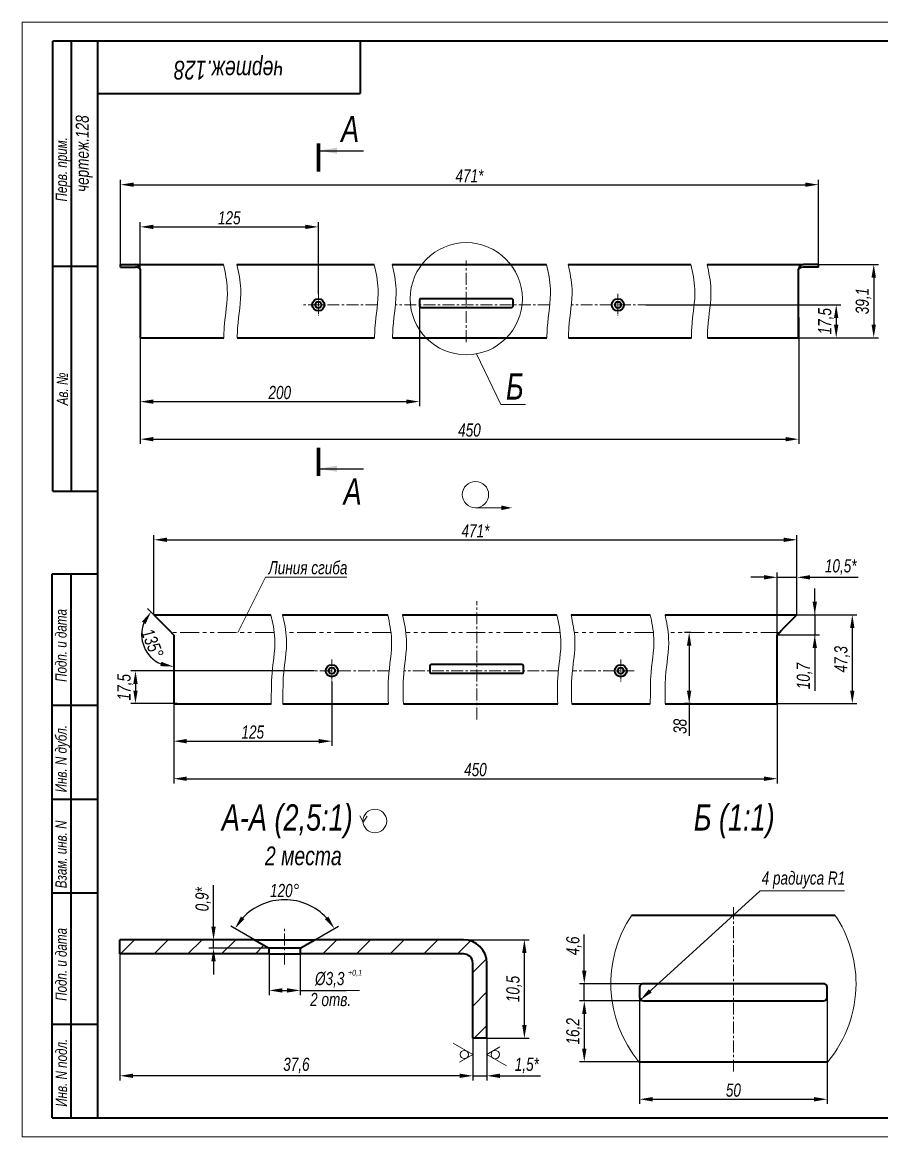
# Model space of a CAD drawing. Header units: millimetres. Extents: x 8428 to 17165, y -24193 to -22478.
# Drawn here: x 8427.6 to 8656.5, y -22774.9 to -22477.9 of the extents above; entities that cross this region are included whole.
import ezdxf

# ---------------------------------------------------------------- set-up
doc = ezdxf.new("R2010")
doc.units = ezdxf.units.MM
doc.linetypes.add('LT_04', pattern=[20, 10, -2, 2, -2, 2, -2])
doc.linetypes.add('LT_08', pattern=[10.16, 6.35, -1.27, 1.27, -1.27])
for name, color, linetype, lineweight in [('Layer_01', 3, 'Continuous', 13), ('Layer_02', 5, 'LT_04', 13), ('Layer_05', 7, 'Continuous', 40), ('Layer_08', 1, 'Continuous', 15), ('Layer_09', 6, 'Continuous', 15), ('Layer_13', 1, 'Continuous', 13), ('Layer_15', 7, 'Continuous', 40), ('Layer_18', 7, 'Continuous', 18), ('Layer_20', 8, 'Continuous', 20)]:
    doc.layers.add(name, color=color, linetype=linetype, lineweight=lineweight)
doc.styles.add('Style_01', font='ARIALNI.TTF', dxfattribs={"width": 0.9, "height": 3.5})
doc.dimstyles.new('DimStyle_05', dxfattribs={"dimtxt": 3.5, "dimasz": 3.5, "dimexe": 1.25, "dimexo": 0, "dimtad": 1, "dimlfac": 2, "dimtxsty": 'Style_01', "dimcen": 0, "dimazin": 3, "dimtfac": 1, "dimtmove": 0, "dimatfit": 3})

# ---------------------------------------------------------------- blocks, each defined once
blk = doc.blocks.new('Block_146')
at = {"layer": 'Layer_05', "linetype": 'Continuous', "lineweight": 15}
for p, q in [((0, 297.18), (0, 0.18)), ((420, 297.18), (0, 297.18)), ((0, 0.18), (420, 0.18))]:
    blk.add_line(p, q, dxfattribs=at)
at = {"layer": 'Layer_05', "linetype": 'Continuous'}
for p, q in [((415, 292.18), (8.12, 292.18)), ((8.12, 172.18), (8.12, 292.18)), ((13.12, 172.18), (13.12, 292.18)), ((20, 292.18), (20, 5.18)), ((90, 292.18), (90, 278.18)), ((20, 278.18), (90, 278.18)), ((8.12, 232.18), (20, 232.18)), ((8.12, 172.18), (20, 172.18)), ((8, 5.18), (8, 150.18)), ((8, 150.18), (20, 150.18)), ((13, 5.18), (13, 150.18)), ((8, 115.18), (20, 115.18)), ((8, 90.18), (20, 90.18)), ((8, 65.18), (20, 65.18)), ((8, 30.18), (20, 30.18)), ((8, 5.18), (20, 5.18)), ((20, 5.18), (415, 5.18))]:
    blk.add_line(p, q, dxfattribs=at)
at = {"layer": 'Layer_05', "linetype": 'Continuous', "style": 'Style_01', "width": 0.9}
for s, p in [('Перв. прим.', (11.89, 249.43)), ('Ав. №', (12.16, 195.1)), ('Подп. и дата', (11.81, 121.4)), ('Инв. N дубл.', (11.82, 91.97)), ('Взам. инв. N', (11.83, 66.4)), ('Подп. и дата', (11.85, 36.4)), ('Инв. N подл.', (11.9, 8.18))]:
    blk.add_text(s, height=3, rotation=90, dxfattribs=at).set_placement(p)
blk = doc.blocks.new('*D896')
at = {"layer": 'Defpoints', "color": 0, "ltscale": 0.5, "transparency": 16777216}
for p in [(8540.4, -22722.41), (8561.34, -22722.41), (8551.34, -22748.66)]:
    blk.add_point(p, dxfattribs=at)
at = {"layer": 'Layer_08', "color": 0, "lineweight": -2, "ltscale": 0.5, "transparency": 16777216}
for p, q in [((8540.4, -22722.41), (8562.59, -22722.41)), ((8561.34, -22745.16), (8561.34, -22725.91)), ((8551.34, -22748.66), (8562.59, -22748.66))]:
    blk.add_line(p, q, dxfattribs=at)
at = {"layer": 'Layer_08', "color": 0, "ltscale": 0.5, "transparency": 16777216}
for points in [[(8560.75, -22725.91), (8561.92, -22725.91), (8561.34, -22722.41)], [(8560.75, -22745.16), (8561.92, -22745.16), (8561.34, -22748.66)]]:
    blk.add_solid(points, dxfattribs=at)
at = {"layer": 'Layer_08', "color": 0, "ltscale": 0.5, "transparency": 16777216, "insert": (8558.6, -22735.53), "char_height": 3.5, "attachment_point": 5, "rotation": 90, "style": 'Style_01'}
blk.add_mtext('10,5', dxfattribs=at)
blk = doc.blocks.new('*D909')
at = {"layer": 'Defpoints', "color": 0, "ltscale": 0.5, "transparency": 16777216}
for p in [(8639.67, -22521.17), (8453.74, -22542.79), (8639.67, -22542.79)]:
    blk.add_point(p, dxfattribs=at)
at = {"layer": 'Layer_08', "color": 0, "lineweight": -2, "ltscale": 0.5, "transparency": 16777216}
for p, q in [((8453.74, -22542.79), (8453.74, -22519.92)), ((8457.24, -22521.17), (8636.17, -22521.17)), ((8639.67, -22542.79), (8639.67, -22519.92))]:
    blk.add_line(p, q, dxfattribs=at)
at = {"layer": 'Layer_08', "color": 0, "ltscale": 0.5, "transparency": 16777216}
for points in [[(8457.24, -22520.59), (8457.24, -22521.75), (8453.74, -22521.17)], [(8636.17, -22520.59), (8636.17, -22521.75), (8639.67, -22521.17)]]:
    blk.add_solid(points, dxfattribs=at)
at = {"layer": 'Layer_08', "color": 0, "ltscale": 0.5, "transparency": 16777216, "insert": (8546.7, -22518.79), "char_height": 3.5, "attachment_point": 5, "style": 'Style_01'}
blk.add_mtext('471*', dxfattribs=at)
blk = doc.blocks.new('*D910')
at = {"layer": 'Defpoints', "color": 0, "ltscale": 0.5, "transparency": 16777216}
for p in [(8506.45, -22532.42), (8458.99, -22550.08), (8506.45, -22550.23)]:
    blk.add_point(p, dxfattribs=at)
at = {"layer": 'Layer_08', "color": 0, "lineweight": -2, "ltscale": 0.5, "transparency": 16777216}
for p, q in [((8458.99, -22550.08), (8458.99, -22531.17)), ((8462.49, -22532.42), (8502.95, -22532.42)), ((8506.45, -22550.23), (8506.45, -22531.17))]:
    blk.add_line(p, q, dxfattribs=at)
at = {"layer": 'Layer_08', "color": 0, "ltscale": 0.5, "transparency": 16777216}
for points in [[(8462.49, -22531.84), (8462.49, -22533), (8458.99, -22532.42)], [(8502.95, -22531.84), (8502.95, -22533), (8506.45, -22532.42)]]:
    blk.add_solid(points, dxfattribs=at)
at = {"layer": 'Layer_08', "color": 0, "ltscale": 0.5, "transparency": 16777216, "insert": (8482.72, -22530.01), "char_height": 3.5, "attachment_point": 5, "style": 'Style_01'}
blk.add_mtext('125', dxfattribs=at)
blk = doc.blocks.new('*D911')
at = {"layer": 'Defpoints', "color": 0, "ltscale": 0.5, "transparency": 16777216}
for p in [(8533.36, -22552.71), (8458.99, -22556.57), (8533.36, -22578.99)]:
    blk.add_point(p, dxfattribs=at)
at = {"layer": 'Layer_08', "color": 0, "lineweight": -2, "ltscale": 0.5, "transparency": 16777216}
for p, q in [((8533.36, -22552.71), (8533.36, -22580.24)), ((8458.99, -22556.57), (8458.99, -22580.24)), ((8462.49, -22578.99), (8529.86, -22578.99))]:
    blk.add_line(p, q, dxfattribs=at)
at = {"layer": 'Layer_08', "color": 0, "ltscale": 0.5, "transparency": 16777216}
for points in [[(8462.49, -22578.41), (8462.49, -22579.57), (8458.99, -22578.99)], [(8529.86, -22578.41), (8529.86, -22579.57), (8533.36, -22578.99)]]:
    blk.add_solid(points, dxfattribs=at)
at = {"layer": 'Layer_08', "color": 0, "ltscale": 0.5, "transparency": 16777216, "insert": (8496.17, -22576.58), "char_height": 3.5, "attachment_point": 5, "style": 'Style_01'}
blk.add_mtext('200', dxfattribs=at)
blk = doc.blocks.new('*D912')
at = {"layer": 'Defpoints', "color": 0, "ltscale": 0.5, "transparency": 16777216}
for p in [(8596.32, -22738.71), (8577.3, -22754.91), (8595.36, -22754.91)]:
    blk.add_point(p, dxfattribs=at)
at = {"layer": 'Layer_08', "color": 0, "lineweight": -2, "ltscale": 0.5, "transparency": 16777216}
for p, q in [((8596.32, -22738.71), (8576.05, -22738.71)), ((8577.3, -22742.21), (8577.3, -22751.41)), ((8595.36, -22754.91), (8576.05, -22754.91))]:
    blk.add_line(p, q, dxfattribs=at)
at = {"layer": 'Layer_08', "color": 0, "ltscale": 0.5, "transparency": 16777216}
for points in [[(8576.72, -22742.21), (8577.89, -22742.21), (8577.3, -22738.71)], [(8576.72, -22751.41), (8577.89, -22751.41), (8577.3, -22754.91)]]:
    blk.add_solid(points, dxfattribs=at)
at = {"layer": 'Layer_08', "color": 0, "ltscale": 0.5, "transparency": 16777216, "insert": (8574.57, -22746.81), "char_height": 3.5, "attachment_point": 5, "rotation": 90, "style": 'Style_01'}
blk.add_mtext('16,2', dxfattribs=at)
blk = doc.blocks.new('*D913')
at = {"layer": 'Defpoints', "color": 0, "ltscale": 0.5, "transparency": 16777216}
for p in [(8634.42, -22556.57), (8458.99, -22561.96), (8634.42, -22588.99)]:
    blk.add_point(p, dxfattribs=at)
at = {"layer": 'Layer_08', "color": 0, "lineweight": -2, "ltscale": 0.5, "transparency": 16777216}
for p, q in [((8634.42, -22556.57), (8634.42, -22590.24)), ((8458.99, -22561.96), (8458.99, -22590.24)), ((8462.49, -22588.99), (8630.92, -22588.99))]:
    blk.add_line(p, q, dxfattribs=at)
at = {"layer": 'Layer_08', "color": 0, "ltscale": 0.5, "transparency": 16777216}
for points in [[(8462.49, -22588.41), (8462.49, -22589.57), (8458.99, -22588.99)], [(8630.92, -22588.41), (8630.92, -22589.57), (8634.42, -22588.99)]]:
    blk.add_solid(points, dxfattribs=at)
at = {"layer": 'Layer_08', "color": 0, "ltscale": 0.5, "transparency": 16777216, "insert": (8546.7, -22586.58), "char_height": 3.5, "attachment_point": 5, "style": 'Style_01'}
blk.add_mtext('450', dxfattribs=at)
blk = doc.blocks.new('*D914')
at = {"layer": 'Defpoints', "color": 0, "ltscale": 0.5, "transparency": 16777216}
for p in [(8632.6, -22542.41), (8629.17, -22561.96), (8654.42, -22561.96)]:
    blk.add_point(p, dxfattribs=at)
at = {"layer": 'Layer_08', "color": 0, "lineweight": -2, "ltscale": 0.5, "transparency": 16777216}
for p, q in [((8632.6, -22542.41), (8655.67, -22542.41)), ((8654.42, -22545.91), (8654.42, -22558.46)), ((8629.17, -22561.96), (8655.67, -22561.96))]:
    blk.add_line(p, q, dxfattribs=at)
at = {"layer": 'Layer_08', "color": 0, "ltscale": 0.5, "transparency": 16777216}
for points in [[(8653.83, -22545.91), (8655, -22545.91), (8654.42, -22542.41)], [(8653.83, -22558.46), (8655, -22558.46), (8654.42, -22561.96)]]:
    blk.add_solid(points, dxfattribs=at)
at = {"layer": 'Layer_08', "color": 0, "ltscale": 0.5, "transparency": 16777216, "insert": (8651.68, -22552.19), "char_height": 3.5, "attachment_point": 5, "rotation": 90, "style": 'Style_01'}
blk.add_mtext('39,1', dxfattribs=at)
blk = doc.blocks.new('*D915')
at = {"layer": 'Defpoints', "color": 0, "ltscale": 0.5, "transparency": 16777216}
for p in [(8593.66, -22553.19), (8627.49, -22561.96), (8644.42, -22561.96)]:
    blk.add_point(p, dxfattribs=at)
at = {"layer": 'Layer_08', "color": 0, "lineweight": -2, "ltscale": 0.5, "transparency": 16777216}
for p, q in [((8593.66, -22553.19), (8645.67, -22553.19)), ((8644.42, -22556.69), (8644.42, -22558.46)), ((8627.49, -22561.96), (8645.67, -22561.96))]:
    blk.add_line(p, q, dxfattribs=at)
at = {"layer": 'Layer_08', "color": 0, "ltscale": 0.5, "transparency": 16777216}
for points in [[(8643.83, -22556.69), (8645, -22556.69), (8644.42, -22553.19)], [(8643.83, -22558.46), (8645, -22558.46), (8644.42, -22561.96)]]:
    blk.add_solid(points, dxfattribs=at)
at = {"layer": 'Layer_08', "color": 0, "ltscale": 0.5, "transparency": 16777216, "insert": (8641.68, -22557.57), "char_height": 3.5, "attachment_point": 5, "rotation": 90, "style": 'Style_01'}
blk.add_mtext('17,5', dxfattribs=at)
blk = doc.blocks.new('*D916')
at = {"layer": 'Defpoints', "color": 0, "ltscale": 0.5, "transparency": 16777216}
for p in [(8633.96, -22615.81), (8462.65, -22635.81), (8633.96, -22635.81)]:
    blk.add_point(p, dxfattribs=at)
at = {"layer": 'Layer_08', "color": 0, "lineweight": -2, "ltscale": 0.5, "transparency": 16777216}
for p, q in [((8462.65, -22635.81), (8462.65, -22614.56)), ((8466.15, -22615.81), (8630.46, -22615.81)), ((8633.96, -22635.81), (8633.96, -22614.56))]:
    blk.add_line(p, q, dxfattribs=at)
at = {"layer": 'Layer_08', "color": 0, "ltscale": 0.5, "transparency": 16777216}
for points in [[(8466.15, -22615.23), (8466.15, -22616.39), (8462.65, -22615.81)], [(8630.46, -22615.23), (8630.46, -22616.39), (8633.96, -22615.81)]]:
    blk.add_solid(points, dxfattribs=at)
at = {"layer": 'Layer_08', "color": 0, "ltscale": 0.5, "transparency": 16777216, "insert": (8548.3, -22613.43), "char_height": 3.5, "attachment_point": 5, "style": 'Style_01'}
blk.add_mtext('471*', dxfattribs=at)
blk = doc.blocks.new('*D917')
at = {"layer": 'Defpoints', "color": 0, "ltscale": 0.5, "transparency": 16777216}
for p in [(8633.96, -22625.81), (8633.96, -22635.81), (8628.71, -22641.18)]:
    blk.add_point(p, dxfattribs=at)
at = {"layer": 'Layer_08', "color": 0, "lineweight": -2, "ltscale": 0.5, "transparency": 16777216}
for p, q in [((8628.71, -22641.18), (8628.71, -22624.56)), ((8633.96, -22635.81), (8633.96, -22624.56)), ((8625.21, -22625.81), (8621.71, -22625.81)), ((8628.71, -22625.81), (8633.96, -22625.81)), ((8637.46, -22625.81), (8650.28, -22625.81))]:
    blk.add_line(p, q, dxfattribs=at)
at = {"layer": 'Layer_08', "color": 0, "ltscale": 0.5, "transparency": 16777216}
for points in [[(8625.21, -22625.23), (8625.21, -22626.39), (8628.71, -22625.81)], [(8637.46, -22625.23), (8637.46, -22626.39), (8633.96, -22625.81)]]:
    blk.add_solid(points, dxfattribs=at)
at = {"layer": 'Layer_08', "color": 0, "ltscale": 0.5, "transparency": 16777216, "insert": (8645.62, -22623.07), "char_height": 3.5, "attachment_point": 5, "style": 'Style_01'}
blk.add_mtext('10,5*', dxfattribs=at)
blk = doc.blocks.new('*D918')
at = {"layer": 'Defpoints', "color": 0, "ltscale": 0.5, "transparency": 16777216}
for p in [(8620.74, -22635.81), (8628.71, -22641.18), (8638.71, -22641.18)]:
    blk.add_point(p, dxfattribs=at)
at = {"layer": 'Layer_08', "color": 0, "lineweight": -2, "ltscale": 0.5, "transparency": 16777216}
for p, q in [((8638.71, -22632.31), (8638.71, -22628.81)), ((8620.74, -22635.81), (8639.96, -22635.81)), ((8638.71, -22635.81), (8638.71, -22641.18)), ((8628.71, -22641.18), (8639.96, -22641.18)), ((8638.71, -22644.68), (8638.71, -22656.07))]:
    blk.add_line(p, q, dxfattribs=at)
at = {"layer": 'Layer_08', "color": 0, "ltscale": 0.5, "transparency": 16777216}
for points in [[(8638.13, -22632.31), (8639.29, -22632.31), (8638.71, -22635.81)], [(8638.13, -22644.68), (8639.29, -22644.68), (8638.71, -22641.18)]]:
    blk.add_solid(points, dxfattribs=at)
at = {"layer": 'Layer_08', "color": 0, "ltscale": 0.5, "transparency": 16777216, "insert": (8635.98, -22652.13), "char_height": 3.5, "attachment_point": 5, "rotation": 90, "style": 'Style_01'}
blk.add_mtext('10,7', dxfattribs=at)
blk = doc.blocks.new('*D919')
at = {"layer": 'Defpoints', "color": 0, "ltscale": 0.5, "transparency": 16777216}
for p in [(8633.96, -22635.81), (8618.27, -22659.48), (8648.71, -22659.48)]:
    blk.add_point(p, dxfattribs=at)
at = {"layer": 'Layer_08', "color": 0, "lineweight": -2, "ltscale": 0.5, "transparency": 16777216}
for p, q in [((8633.96, -22635.81), (8649.96, -22635.81)), ((8648.71, -22639.31), (8648.71, -22655.98)), ((8618.27, -22659.48), (8649.96, -22659.48))]:
    blk.add_line(p, q, dxfattribs=at)
at = {"layer": 'Layer_08', "color": 0, "ltscale": 0.5, "transparency": 16777216}
for points in [[(8648.13, -22639.31), (8649.29, -22639.31), (8648.71, -22635.81)], [(8648.13, -22655.98), (8649.29, -22655.98), (8648.71, -22659.48)]]:
    blk.add_solid(points, dxfattribs=at)
at = {"layer": 'Layer_08', "color": 0, "ltscale": 0.5, "transparency": 16777216, "insert": (8645.98, -22647.65), "char_height": 3.5, "attachment_point": 5, "rotation": 90, "style": 'Style_01'}
blk.add_mtext('47,3', dxfattribs=at)
blk = doc.blocks.new('*D920')
at = {"layer": 'Defpoints', "color": 0, "ltscale": 0.5, "transparency": 16777216}
for p in [(8505.43, -22650.71), (8457.72, -22659.48), (8468.84, -22659.48)]:
    blk.add_point(p, dxfattribs=at)
at = {"layer": 'Layer_08', "color": 0, "lineweight": -2, "ltscale": 0.5, "transparency": 16777216}
for p, q in [((8505.43, -22650.71), (8456.47, -22650.71)), ((8457.72, -22654.21), (8457.72, -22655.98)), ((8468.84, -22659.48), (8456.47, -22659.48))]:
    blk.add_line(p, q, dxfattribs=at)
at = {"layer": 'Layer_08', "color": 0, "ltscale": 0.5, "transparency": 16777216}
for points in [[(8457.14, -22654.21), (8458.3, -22654.21), (8457.72, -22650.71)], [(8457.14, -22655.98), (8458.3, -22655.98), (8457.72, -22659.48)]]:
    blk.add_solid(points, dxfattribs=at)
at = {"layer": 'Layer_08', "color": 0, "ltscale": 0.5, "transparency": 16777216, "insert": (8454.98, -22655.1), "char_height": 3.5, "attachment_point": 5, "rotation": 90, "style": 'Style_01'}
blk.add_mtext('17,5', dxfattribs=at)
blk = doc.blocks.new('*D921')
at = {"layer": 'Defpoints', "color": 0, "ltscale": 0.5, "transparency": 16777216}
for p in [(8462.65, -22635.81), (8466.65, -22639.81), (8459.34, -22641.06), (8467.9, -22641.18), (8467.9, -22659.48)]:
    blk.add_point(p, dxfattribs=at)
at = {"layer": 'Layer_08', "color": 0, "lineweight": -2, "ltscale": 0.5, "transparency": 16777216}
blk.add_line((8462.65, -22635.81), (8460.96, -22634.13), dxfattribs=at)
blk.add_arc((8467.9, -22641.06), 8.55, 158.6145, 246.3855, dxfattribs=at)
at = {"layer": 'Layer_08', "color": 0, "ltscale": 0.5, "transparency": 16777216}
for points in [[(8459.44, -22637.62), (8460.42, -22638.26), (8461.85, -22635.01)], [(8464.59, -22648.33), (8464.35, -22649.47), (8467.9, -22649.61)]]:
    blk.add_solid(points, dxfattribs=at)
at = {"layer": 'Layer_08', "color": 0, "ltscale": 0.5, "transparency": 16777216, "insert": (8462.22, -22643.41), "char_height": 3.5, "attachment_point": 5, "rotation": 292.5, "style": 'Style_01'}
blk.add_mtext('135°', dxfattribs=at)
blk = doc.blocks.new('*D922')
at = {"layer": 'Defpoints', "color": 0, "ltscale": 0.5, "transparency": 16777216}
for p in [(8605.72, -22640.5), (8605.24, -22659.48), (8605.72, -22659.48)]:
    blk.add_point(p, dxfattribs=at)
at = {"layer": 'Layer_08', "color": 0, "lineweight": -2, "ltscale": 0.5, "transparency": 16777216}
for p, q in [((8605.72, -22640.5), (8603.99, -22640.5)), ((8605.24, -22644), (8605.24, -22655.98)), ((8605.72, -22659.48), (8603.99, -22659.48)), ((8605.24, -22659.48), (8605.24, -22668.08))]:
    blk.add_line(p, q, dxfattribs=at)
at = {"layer": 'Layer_08', "color": 0, "ltscale": 0.5, "transparency": 16777216}
for points in [[(8604.65, -22644), (8605.82, -22644), (8605.24, -22640.5)], [(8604.65, -22655.98), (8605.82, -22655.98), (8605.24, -22659.48)]]:
    blk.add_solid(points, dxfattribs=at)
at = {"layer": 'Layer_08', "color": 0, "ltscale": 0.5, "transparency": 16777216, "insert": (8602.83, -22665.53), "char_height": 3.5, "attachment_point": 5, "rotation": 90, "style": 'Style_01'}
blk.add_mtext('38', dxfattribs=at)
blk = doc.blocks.new('*D923')
at = {"layer": 'Defpoints', "color": 0, "ltscale": 0.5, "transparency": 16777216}
for p in [(8510.04, -22653.67), (8467.9, -22659.48), (8510.04, -22669.48)]:
    blk.add_point(p, dxfattribs=at)
at = {"layer": 'Layer_08', "color": 0, "lineweight": -2, "ltscale": 0.5, "transparency": 16777216}
for p, q in [((8510.04, -22653.67), (8510.04, -22670.73)), ((8467.9, -22659.48), (8467.9, -22670.73)), ((8471.4, -22669.48), (8506.54, -22669.48))]:
    blk.add_line(p, q, dxfattribs=at)
at = {"layer": 'Layer_08', "color": 0, "ltscale": 0.5, "transparency": 16777216}
for points in [[(8471.4, -22668.9), (8471.4, -22670.07), (8467.9, -22669.48)], [(8506.54, -22668.9), (8506.54, -22670.07), (8510.04, -22669.48)]]:
    blk.add_solid(points, dxfattribs=at)
at = {"layer": 'Layer_08', "color": 0, "ltscale": 0.5, "transparency": 16777216, "insert": (8488.97, -22667.07), "char_height": 3.5, "attachment_point": 5, "style": 'Style_01'}
blk.add_mtext('125', dxfattribs=at)
blk = doc.blocks.new('*D924')
at = {"layer": 'Defpoints', "color": 0, "ltscale": 0.5, "transparency": 16777216}
for p in [(8467.9, -22659.48), (8628.71, -22659.48), (8628.71, -22679.48)]:
    blk.add_point(p, dxfattribs=at)
at = {"layer": 'Layer_08', "color": 0, "lineweight": -2, "ltscale": 0.5, "transparency": 16777216}
for p, q in [((8467.9, -22659.48), (8467.9, -22680.73)), ((8628.71, -22659.48), (8628.71, -22680.73)), ((8471.4, -22679.48), (8625.21, -22679.48))]:
    blk.add_line(p, q, dxfattribs=at)
at = {"layer": 'Layer_08', "color": 0, "ltscale": 0.5, "transparency": 16777216}
for points in [[(8471.4, -22678.9), (8471.4, -22680.07), (8467.9, -22679.48)], [(8625.21, -22678.9), (8625.21, -22680.07), (8628.71, -22679.48)]]:
    blk.add_solid(points, dxfattribs=at)
at = {"layer": 'Layer_08', "color": 0, "ltscale": 0.5, "transparency": 16777216, "insert": (8548.3, -22677.07), "char_height": 3.5, "attachment_point": 5, "style": 'Style_01'}
blk.add_mtext('450', dxfattribs=at)
blk = doc.blocks.new('*D925')
at = {"layer": 'Defpoints', "color": 0, "ltscale": 0.5, "transparency": 16777216}
for p in [(8547.59, -22748.66), (8551.34, -22748.66), (8551.34, -22758.66)]:
    blk.add_point(p, dxfattribs=at)
at = {"layer": 'Layer_08', "color": 0, "lineweight": -2, "ltscale": 0.5, "transparency": 16777216}
for p, q in [((8547.59, -22748.66), (8547.59, -22759.91)), ((8551.34, -22748.66), (8551.34, -22759.91)), ((8544.09, -22758.66), (8540.59, -22758.66)), ((8547.59, -22758.66), (8551.34, -22758.66)), ((8554.84, -22758.66), (8565.65, -22758.66))]:
    blk.add_line(p, q, dxfattribs=at)
at = {"layer": 'Layer_08', "color": 0, "ltscale": 0.5, "transparency": 16777216}
for points in [[(8544.09, -22758.07), (8544.09, -22759.24), (8547.59, -22758.66)], [(8554.84, -22758.07), (8554.84, -22759.24), (8551.34, -22758.66)]]:
    blk.add_solid(points, dxfattribs=at)
at = {"layer": 'Layer_08', "color": 0, "ltscale": 0.5, "transparency": 16777216, "insert": (8561.99, -22755.92), "char_height": 3.5, "attachment_point": 5, "style": 'Style_01'}
blk.add_mtext('1,5*', dxfattribs=at)
blk = doc.blocks.new('*D926')
at = {"layer": 'Defpoints', "color": 0, "ltscale": 0.5, "transparency": 16777216}
for p in [(8453.59, -22726.16), (8547.59, -22748.66), (8453.59, -22758.66)]:
    blk.add_point(p, dxfattribs=at)
at = {"layer": 'Layer_08', "color": 0, "lineweight": -2, "ltscale": 0.5, "transparency": 16777216}
for p, q in [((8453.59, -22726.16), (8453.59, -22759.91)), ((8547.59, -22748.66), (8547.59, -22759.91)), ((8544.09, -22758.66), (8457.09, -22758.66))]:
    blk.add_line(p, q, dxfattribs=at)
at = {"layer": 'Layer_08', "color": 0, "ltscale": 0.5, "transparency": 16777216}
for points in [[(8457.09, -22758.07), (8457.09, -22759.24), (8453.59, -22758.66)], [(8544.09, -22758.07), (8544.09, -22759.24), (8547.59, -22758.66)]]:
    blk.add_solid(points, dxfattribs=at)
at = {"layer": 'Layer_08', "color": 0, "ltscale": 0.5, "transparency": 16777216, "insert": (8500.59, -22755.92), "char_height": 3.5, "attachment_point": 5, "style": 'Style_01'}
blk.add_mtext('37,6', dxfattribs=at)
blk = doc.blocks.new('*D927')
at = {"layer": 'Defpoints', "color": 0, "ltscale": 0.5, "transparency": 16777216}
for p in [(8493.38, -22722.41), (8478.51, -22724.66), (8493.34, -22724.66)]:
    blk.add_point(p, dxfattribs=at)
at = {"layer": 'Layer_08', "color": 0, "lineweight": -2, "ltscale": 0.5, "transparency": 16777216}
for p, q in [((8478.51, -22718.91), (8478.51, -22707.82)), ((8493.38, -22722.41), (8477.26, -22722.41)), ((8478.51, -22724.66), (8478.51, -22722.41)), ((8493.34, -22724.66), (8477.26, -22724.66)), ((8478.51, -22728.16), (8478.51, -22731.66))]:
    blk.add_line(p, q, dxfattribs=at)
at = {"layer": 'Layer_08', "color": 0, "ltscale": 0.5, "transparency": 16777216}
for points in [[(8477.93, -22718.91), (8479.1, -22718.91), (8478.51, -22722.41)], [(8477.93, -22728.16), (8479.1, -22728.16), (8478.51, -22724.66)]]:
    blk.add_solid(points, dxfattribs=at)
at = {"layer": 'Layer_08', "color": 0, "ltscale": 0.5, "transparency": 16777216, "insert": (8475.78, -22711.61), "char_height": 3.5, "attachment_point": 5, "rotation": 90, "style": 'Style_01'}
blk.add_mtext('0,9*', dxfattribs=at)
blk = doc.blocks.new('*D928')
at = {"layer": 'Defpoints', "color": 0, "ltscale": 0.5, "transparency": 16777216}
for p in [(8493.34, -22726.16), (8501.59, -22726.16), (8501.59, -22735.91)]:
    blk.add_point(p, dxfattribs=at)
at = {"layer": 'Layer_08', "color": 0, "lineweight": -2, "ltscale": 0.5, "transparency": 16777216}
for p, q in [((8493.34, -22726.16), (8493.34, -22737.16)), ((8501.59, -22726.16), (8501.59, -22737.16)), ((8496.84, -22735.91), (8498.09, -22735.91)), ((8501.59, -22735.91), (8513.86, -22735.91))]:
    blk.add_line(p, q, dxfattribs=at)
at = {"layer": 'Layer_08', "color": 0, "ltscale": 0.5, "transparency": 16777216}
for points in [[(8496.84, -22735.32), (8496.84, -22736.49), (8493.34, -22735.91)], [(8498.09, -22735.32), (8498.09, -22736.49), (8501.59, -22735.91)]]:
    blk.add_solid(points, dxfattribs=at)
at = {"layer": 'Layer_08', "color": 0, "ltscale": 0.5, "transparency": 16777216, "insert": (8509.47, -22733.06), "char_height": 3.5, "attachment_point": 5, "style": 'Style_01'}
blk.add_mtext('%%C3,3', dxfattribs=at)
blk = doc.blocks.new('*D929')
at = {"layer": 'Defpoints', "color": 0, "ltscale": 0.5, "transparency": 16777216}
for p in [(8502.7, -22712.65), (8489.44, -22722.41), (8505.49, -22722.41), (8493.34, -22724.66), (8501.59, -22724.66)]:
    blk.add_point(p, dxfattribs=at)
at = {"layer": 'Layer_08', "color": 0, "lineweight": -2, "ltscale": 0.5, "transparency": 16777216}
for p, q in [((8489.44, -22722.41), (8483.12, -22718.76)), ((8505.49, -22722.41), (8511.81, -22718.76))]:
    blk.add_line(p, q, dxfattribs=at)
blk.add_arc((8497.46, -22727.04), 15.31, 43.1247, 136.8753, dxfattribs=at)
at = {"layer": 'Layer_08', "color": 0, "ltscale": 0.5, "transparency": 16777216}
for points in [[(8486.76, -22716.92), (8485.82, -22716.22), (8484.2, -22719.38)], [(8509.11, -22716.22), (8508.17, -22716.92), (8510.72, -22719.38)]]:
    blk.add_solid(points, dxfattribs=at)
at = {"layer": 'Layer_08', "color": 0, "ltscale": 0.5, "transparency": 16777216, "insert": (8497.46, -22709.31), "char_height": 3.5, "attachment_point": 5, "style": 'Style_01'}
blk.add_mtext('120°', dxfattribs=at)
blk = doc.blocks.new('*D930')
at = {"layer": 'Defpoints', "color": 0, "ltscale": 0.5, "transparency": 16777216}
for p in [(8577.3, -22734.11), (8598.3, -22734.11), (8598.3, -22738.71)]:
    blk.add_point(p, dxfattribs=at)
at = {"layer": 'Layer_08', "color": 0, "lineweight": -2, "ltscale": 0.5, "transparency": 16777216}
for p, q in [((8577.3, -22730.61), (8577.3, -22720.96)), ((8598.3, -22734.11), (8576.05, -22734.11)), ((8577.3, -22738.71), (8577.3, -22734.11)), ((8598.3, -22738.71), (8576.05, -22738.71)), ((8577.3, -22742.21), (8577.3, -22745.71))]:
    blk.add_line(p, q, dxfattribs=at)
at = {"layer": 'Layer_08', "color": 0, "ltscale": 0.5, "transparency": 16777216}
for points in [[(8576.72, -22730.61), (8577.89, -22730.61), (8577.3, -22734.11)], [(8576.72, -22742.21), (8577.89, -22742.21), (8577.3, -22738.71)]]:
    blk.add_solid(points, dxfattribs=at)
at = {"layer": 'Layer_08', "color": 0, "ltscale": 0.5, "transparency": 16777216, "insert": (8574.57, -22724.04), "char_height": 3.5, "attachment_point": 5, "rotation": 90, "style": 'Style_01'}
blk.add_mtext('4,6', dxfattribs=at)
blk = doc.blocks.new('*D931')
at = {"layer": 'Defpoints', "color": 0, "ltscale": 0.5, "transparency": 16777216}
for p in [(8592.03, -22736.41), (8642.03, -22736.41), (8642.03, -22764.91)]:
    blk.add_point(p, dxfattribs=at)
at = {"layer": 'Layer_08', "color": 0, "lineweight": -2, "ltscale": 0.5, "transparency": 16777216}
for p, q in [((8592.03, -22736.41), (8592.03, -22766.16)), ((8642.03, -22736.41), (8642.03, -22766.16)), ((8595.53, -22764.91), (8638.53, -22764.91))]:
    blk.add_line(p, q, dxfattribs=at)
at = {"layer": 'Layer_08', "color": 0, "ltscale": 0.5, "transparency": 16777216}
for points in [[(8595.53, -22764.33), (8595.53, -22765.49), (8592.03, -22764.91)], [(8638.53, -22764.33), (8638.53, -22765.49), (8642.03, -22764.91)]]:
    blk.add_solid(points, dxfattribs=at)
at = {"layer": 'Layer_08', "color": 0, "ltscale": 0.5, "transparency": 16777216, "insert": (8617.03, -22762.5), "char_height": 3.5, "attachment_point": 5, "style": 'Style_01'}
blk.add_mtext('50', dxfattribs=at)

msp = doc.modelspace()

# ---------------------------------------------------------------- hatches: boundary and pattern name
at = {"layer": 'Layer_18', "ltscale": 0.5}
h = msp.add_hatch(dxfattribs=at)
h.set_pattern_fill('ANSI31', color=256, scale=2)
h.set_pattern_definition([(45, (0, -18.402), (-4.490128, 4.490128), [])])
h.paths.add_polyline_path([(8493.3383, -22726.1554), (8493.3383, -22724.6554), (8489.4411, -22722.4054), (8453.5883, -22722.4054), (8453.5883, -22726.1554)])
h.paths.add_polyline_path([(8505.4854, -22722.4054), (8501.5883, -22724.6554), (8501.5883, -22726.1554), (8545.0883, -22726.1554, -0.41421356), (8547.5883, -22728.6554), (8547.5883, -22748.6554), (8551.3383, -22748.6554), (8551.3383, -22728.6554, 0.41421356), (8545.0883, -22722.4054)])

# ---------------------------------------------------------------- linework, layer by layer
at = {"layer": 'Layer_01'}
msp.add_line((8548.3034, -22607.2804), (8555.2071, -22607.2879), dxfattribs=at)
msp.add_circle((8548.3034, -22603.7753), 3.5051, dxfattribs=at)
msp.add_solid([(8555.2073, -22607.9033), (8558.0283, -22607.2918), (8555.2068, -22606.6725)], dxfattribs=at)
at = {"layer": 'Layer_02', "color": 4, "ltscale": 0.5}
for p, q in [((8494.6476, -22640.4971), (8467.2704, -22640.4971)), ((8525.7901, -22640.4971), (8497.7526, -22640.4971)), ((8570.8848, -22640.4971), (8529.764, -22640.4971)), ((8595.7068, -22640.4971), (8574.6313, -22640.4971)), ((8629.3364, -22640.4971), (8599.6449, -22640.4971))]:
    msp.add_line(p, q, dxfattribs=at)
at = {"layer": 'Layer_08', "ltscale": 0.5}
for p, q in [((8638.7114, -22644.5757), (8638.7114, -22629.6204)), ((8628.7114, -22644.5757), (8628.7114, -22644.5757)), ((8467.8954, -22655.187), (8467.8954, -22655.187)), ((8513.8609, -22735.9054), (8517.4071, -22735.9054))]:
    msp.add_line(p, q, dxfattribs=at)
at = {"layer": 'Layer_08', "linetype": 'Continuous', "lineweight": 13, "ltscale": 0.5}
for p, q in [((8624.1579, -22709.3993), (8592.2943, -22738.383)), ((8646.603, -22709.3993), (8624.1579, -22709.3993))]:
    msp.add_line(p, q, dxfattribs=at)
at = {"layer": 'Layer_08', "ltscale": 0.5}
msp.add_solid([(8594.4917, -22735.5956), (8595.2767, -22736.4587), (8592.2951, -22738.3823)], dxfattribs=at)
at = {"layer": 'Layer_09', "linetype": 'LT_08', "ltscale": 0.5}
for p, q in [((8545.8599, -22563.0985), (8545.8599, -22541.3801)), ((8522.189, -22553.1874), (8501.8384, -22553.1874)), ((8568.0993, -22553.1874), (8526.9785, -22553.1874)), ((8609.9964, -22553.1874), (8573.8614, -22553.1874)), ((8548.6338, -22663.7208), (8548.6338, -22632.1232)), ((8525.2939, -22650.7093), (8505.4279, -22650.7093)), ((8570.3886, -22650.7093), (8529.2678, -22650.7093)), ((8590.5561, -22650.7093), (8574.1351, -22650.7093)), ((8617.034, -22757.5422), (8617.034, -22713.1538)), ((8497.4633, -22729.0239), (8497.4633, -22718.8403))]:
    msp.add_line(p, q, dxfattribs=at)
at = {"layer": 'Layer_09', "linetype": 'LT_08', "ltscale": 0.2}
for p, q in [((8506.4456, -22550.2256), (8506.4456, -22556.1492)), ((8586.247, -22550.2256), (8586.247, -22556.1492)), ((8510.035, -22647.7475), (8510.035, -22653.6711)), ((8587.0053, -22647.7475), (8587.0053, -22653.6711))]:
    msp.add_line(p, q, dxfattribs=at)
at = {"layer": 'Layer_09'}
for q in [(8517.5065, -22689.3485), (8519.4183, -22689.4803)]:
    msp.add_line((8518.3495, -22691.052), q, dxfattribs=at)
at = {"layer": 'Layer_09', "lineweight": 13, "ltscale": 0.303109}
for p, q in [((8547.5883, -22752.9879), (8542.3383, -22749.9568)), ((8551.3383, -22752.9879), (8556.5883, -22756.019))]:
    msp.add_line(p, q, dxfattribs=at)
at = {"layer": 'Layer_09', "lineweight": 13, "ltscale": 0.141451}
for p, q in [((8547.5883, -22752.9879), (8544.0883, -22755.0086)), ((8551.3383, -22752.9879), (8554.8383, -22750.9672))]:
    msp.add_line(p, q, dxfattribs=at)
at = {"layer": 'Layer_09'}
for points in [[(8548.5645, -22566.2621), (8555.1007, -22579.7126)], [(8555.1007, -22579.7126), (8561.6273, -22579.7126)], [(8492.3441, -22625.8099), (8484.9951, -22640.4971)], [(8514.0479, -22625.8099), (8492.3441, -22625.8099)]]:
    msp.add_lwpolyline(points, dxfattribs=at)
for centre, radius in [((8545.8599, -22551.5624), 14.9464), ((8521.4941, -22690.7604), 3.1589)]:
    msp.add_circle(centre, radius, dxfattribs=at)
at = {"layer": 'Layer_09', "lineweight": 13}
for centre in [(8545.359, -22752.979), (8553.5675, -22752.9968)]:
    msp.add_circle(centre, 1.0981, dxfattribs=at)
at = {"layer": 'Layer_09'}
for radius, start, end in [(32.6644, 145.927425, 219.552013), (32.6645, 0.000019, 34.072557), (32.6644, 320.447998, 359.999989)]:
    msp.add_arc((8617.034, -22734.1101), radius, start, end, dxfattribs=at)
at = {"layer": 'Layer_09', "ltscale": 0.5}
for points, knots in [([(8481.1621, -22542.4124), (8481.6302, -22544.5994), (8482.8253, -22550.182), (8481.3876, -22556.7309), (8481.269, -22561.0679), (8481.2659, -22561.9624)], [0, 0, 0, 0, 6.6523798, 16.98120302, 19.66482969, 19.66482969, 19.66482969, 19.66482969]), ([(8484.7404, -22542.4124), (8485.2086, -22544.5994), (8486.4036, -22550.182), (8484.966, -22556.7309), (8484.8473, -22561.0679), (8484.8443, -22561.9624)], [0, 0, 0, 0, 6.6523798, 16.98120302, 19.66482969, 19.66482969, 19.66482969, 19.66482969]), ([(8521.3341, -22542.4124), (8521.8023, -22544.5994), (8522.9973, -22550.182), (8521.5597, -22556.7309), (8521.441, -22561.0679), (8521.438, -22561.9624)], [0, 0, 0, 0, 6.6523798, 16.98120302, 19.66482969, 19.66482969, 19.66482969, 19.66482969]), ([(8526.1236, -22542.4124), (8526.5917, -22544.5994), (8527.7868, -22550.182), (8526.3492, -22556.7309), (8526.2305, -22561.0679), (8526.2275, -22561.9624)], [0, 0, 0, 0, 6.6523798, 16.98120302, 19.66482969, 19.66482969, 19.66482969, 19.66482969]), ([(8567.2444, -22542.4124), (8567.7125, -22544.5994), (8568.9076, -22550.182), (8567.4699, -22556.7309), (8567.3513, -22561.0679), (8567.3482, -22561.9624)], [0, 0, 0, 0, 6.6523798, 16.98120302, 19.66482969, 19.66482969, 19.66482969, 19.66482969]), ([(8573.0065, -22542.4124), (8573.4747, -22544.5994), (8574.6697, -22550.182), (8573.2321, -22556.7309), (8573.1134, -22561.0679), (8573.1104, -22561.9624)], [0, 0, 0, 0, 6.6523798, 16.98120302, 19.66482969, 19.66482969, 19.66482969, 19.66482969]), ([(8605.7244, -22542.4124), (8606.1926, -22544.5994), (8607.3876, -22550.182), (8605.95, -22556.7309), (8605.8313, -22561.0679), (8605.8283, -22561.9624)], [0, 0, 0, 0, 6.6523798, 16.98120302, 19.66482969, 19.66482969, 19.66482969, 19.66482969]), ([(8610.0139, -22542.4124), (8610.4821, -22544.5994), (8611.6771, -22550.182), (8610.2395, -22556.7309), (8610.1208, -22561.0679), (8610.1178, -22561.9624)], [0, 0, 0, 0, 6.6523798, 16.98120302, 19.66482969, 19.66482969, 19.66482969, 19.66482969]), ([(8493.8097, -22635.8099), (8494.2859, -22637.8162), (8495.4809, -22643.3988), (8494.0433, -22649.9477), (8493.9246, -22654.2847), (8493.9216, -22655.1792), (8493.9216, -22655.1852), (8493.9215, -22655.1912), (8493.9215, -22655.1971), (8493.9168, -22656.6682), (8493.912, -22658.1393), (8493.9073, -22659.6104)], [0, 0, 0, 0, 6.6523798, 16.98120302, 19.66482969, 19.66482969, 19.66482969, 19.6827029, 19.6827029, 19.6827029, 24.09608032, 24.09608032, 24.09608032, 24.09608032]), ([(8496.9146, -22635.8099), (8497.3908, -22637.8162), (8498.5858, -22643.3988), (8497.1482, -22649.9477), (8497.0295, -22654.2847), (8497.0265, -22655.1792), (8497.0265, -22655.1852), (8497.0265, -22655.1912), (8497.0264, -22655.1971), (8497.0217, -22656.6682), (8497.017, -22658.1393), (8497.0122, -22659.6104)], [0, 0, 0, 0, 6.6523798, 16.98120302, 19.66482969, 19.66482969, 19.66482969, 19.6827029, 19.6827029, 19.6827029, 24.09608032, 24.09608032, 24.09608032, 24.09608032]), ([(8524.9236, -22635.8099), (8525.3917, -22637.9968), (8526.5868, -22643.5794), (8524.8477, -22651.5018), (8525.0389, -22657.2147), (8525.1148, -22659.4843)], [0, 0, 0, 0, 6.6523798, 16.98120302, 23.78891052, 23.78891052, 23.78891052, 23.78891052]), ([(8528.8975, -22635.8099), (8529.3656, -22637.9968), (8530.5607, -22643.5794), (8528.8215, -22651.5018), (8529.0128, -22657.2147), (8529.0887, -22659.4843)], [0, 0, 0, 0, 6.6523798, 16.98120302, 23.78891052, 23.78891052, 23.78891052, 23.78891052]), ([(8570.0182, -22635.8099), (8570.4864, -22637.9968), (8571.6814, -22643.5794), (8569.9423, -22651.5018), (8570.1335, -22657.2147), (8570.2095, -22659.4843)], [0, 0, 0, 0, 6.6523798, 16.98120302, 23.78891052, 23.78891052, 23.78891052, 23.78891052]), ([(8573.7648, -22635.8099), (8574.2329, -22637.9968), (8575.428, -22643.5794), (8573.6889, -22651.5018), (8573.8801, -22657.2147), (8573.956, -22659.4843)], [0, 0, 0, 0, 6.6523798, 16.98120302, 23.78891052, 23.78891052, 23.78891052, 23.78891052]), ([(8594.8689, -22635.8099), (8595.2714, -22637.6901), (8596.4665, -22643.2727), (8595.0288, -22649.8216), (8594.9102, -22654.1586), (8594.9071, -22655.0531), (8594.9071, -22655.0591), (8594.9071, -22655.065), (8594.9071, -22655.071), (8594.9023, -22656.5421), (8594.8976, -22658.0132), (8594.8929, -22659.4843)], [0, 0, 0, 0, 6.6523798, 16.98120302, 19.66482969, 19.66482969, 19.66482969, 19.6827029, 19.6827029, 19.6827029, 24.09608032, 24.09608032, 24.09608032, 24.09608032]), ([(8598.807, -22635.8099), (8599.2095, -22637.6901), (8600.4045, -22643.2727), (8598.9669, -22649.8216), (8598.8482, -22654.1586), (8598.8452, -22655.0531), (8598.8452, -22655.0591), (8598.8452, -22655.065), (8598.8452, -22655.071), (8598.8404, -22656.5421), (8598.8357, -22658.0132), (8598.831, -22659.4843)], [0, 0, 0, 0, 6.6523798, 16.98120302, 19.66482969, 19.66482969, 19.66482969, 19.6827029, 19.6827029, 19.6827029, 24.09608032, 24.09608032, 24.09608032, 24.09608032])]:
    msp.add_open_spline(points, degree=3, knots=knots, dxfattribs=at)
at = {"layer": 'Layer_15', "linetype": 'Continuous'}
for p, q in [((8453.7364, -22543.1624), (8453.7364, -22542.4124)), ((8453.7364, -22542.4124), (8457.7364, -22542.4124)), ((8453.7364, -22543.1624), (8457.7364, -22543.1624)), ((8457.7364, -22542.4124), (8481.1621, -22542.4124)), ((8458.9864, -22543.6624), (8458.9864, -22561.9624)), ((8484.7404, -22542.4124), (8521.3341, -22542.4124)), ((8526.1236, -22542.4124), (8567.2444, -22542.4124)), ((8573.0065, -22542.4124), (8605.7244, -22542.4124)), ((8610.0139, -22542.4124), (8635.6673, -22542.4124)), ((8634.4173, -22561.9624), (8634.4173, -22543.6624)), ((8639.6673, -22542.4124), (8635.6673, -22542.4124)), ((8639.6673, -22543.1624), (8635.6673, -22543.1624)), ((8639.6673, -22543.1624), (8639.6673, -22542.4124)), ((8533.3599, -22552.0624), (8533.3599, -22553.3624)), ((8557.8599, -22551.5624), (8533.8599, -22551.5624)), ((8533.8599, -22553.8624), (8557.8599, -22553.8624)), ((8558.3599, -22553.3624), (8558.3599, -22552.0624)), ((8458.9864, -22561.9624), (8481.2659, -22561.9624)), ((8484.8443, -22561.9624), (8521.438, -22561.9624)), ((8526.2275, -22561.9624), (8567.3482, -22561.9624)), ((8573.1104, -22561.9624), (8605.8283, -22561.9624)), ((8610.1178, -22561.9624), (8634.4173, -22561.9624)), ((8462.6454, -22635.8099), (8466.6454, -22639.8099)), ((8462.6454, -22635.8099), (8493.8097, -22635.8099)), ((8496.9146, -22635.8099), (8524.9236, -22635.8099)), ((8528.8975, -22635.8099), (8570.0182, -22635.8099)), ((8573.7648, -22635.8099), (8594.8689, -22635.8099)), ((8598.807, -22635.8099), (8633.9614, -22635.8099)), ((8633.9614, -22635.8099), (8629.9614, -22639.8099)), ((8466.6454, -22639.8099), (8467.8954, -22641.1843)), ((8628.7114, -22641.1843), (8629.9614, -22639.8099)), ((8467.8954, -22641.1843), (8467.8954, -22659.4843)), ((8628.7114, -22659.4843), (8628.7114, -22641.1843)), ((8560.6338, -22649.0843), (8536.6338, -22649.0843)), ((8536.1338, -22649.5843), (8536.1338, -22650.8843)), ((8536.6338, -22651.3843), (8560.6338, -22651.3843)), ((8561.1338, -22650.8843), (8561.1338, -22649.5843)), ((8467.8954, -22659.4843), (8493.8337, -22659.4843)), ((8496.9386, -22659.4843), (8525.1148, -22659.4843)), ((8529.0887, -22659.4843), (8570.2095, -22659.4843)), ((8573.956, -22659.4843), (8594.8929, -22659.4843)), ((8598.831, -22659.4843), (8628.7114, -22659.4843)), ((8589.9772, -22715.8101), (8644.0909, -22715.8101)), ((8489.4411, -22722.4054), (8453.5883, -22722.4054)), ((8453.5883, -22726.1554), (8453.5883, -22722.4054)), ((8489.4411, -22722.4054), (8493.3383, -22724.6554)), ((8489.4411, -22722.4054), (8505.4854, -22722.4054)), ((8501.5883, -22724.6554), (8505.4854, -22722.4054)), ((8545.0883, -22722.4054), (8505.4854, -22722.4054)), ((8493.3383, -22726.1554), (8453.5883, -22726.1554)), ((8501.5883, -22724.6554), (8493.3383, -22724.6554)), ((8493.3383, -22726.1554), (8493.3383, -22724.6554)), ((8493.3383, -22726.1554), (8501.5883, -22726.1554)), ((8501.5883, -22724.6554), (8501.5883, -22726.1554)), ((8545.0883, -22726.1554), (8501.5883, -22726.1554)), ((8547.5883, -22748.6554), (8547.5883, -22728.6554)), ((8551.3383, -22748.6554), (8551.3383, -22728.6554)), ((8592.034, -22735.1101), (8592.034, -22737.7101)), ((8641.034, -22734.1101), (8593.034, -22734.1101)), ((8642.034, -22737.7101), (8642.034, -22735.1101)), ((8593.034, -22738.7101), (8641.034, -22738.7101)), ((8551.3383, -22748.6554), (8547.5883, -22748.6554)), ((8591.8482, -22754.9101), (8642.2198, -22754.9101))]:
    msp.add_line(p, q, dxfattribs=at)
for centre, radius in [((8506.4456, -22553.1874), 1.6044), ((8506.4456, -22553.1874), 0.825), ((8586.247, -22553.1874), 1.6044), ((8586.247, -22553.1874), 0.825), ((8510.035, -22650.7093), 1.6044), ((8587.0053, -22650.7093), 1.6044), ((8510.035, -22650.7093), 0.825), ((8587.0053, -22650.7093), 0.825)]:
    msp.add_circle(centre, radius, dxfattribs=at)
for centre, radius, start, end in [((8457.7364, -22543.6624), 1.25, 0, 90), ((8635.6673, -22543.6624), 1.25, 90, 180), ((8533.8599, -22552.0624), 0.5, 90, 180), ((8533.8599, -22553.3624), 0.5, 180, 270), ((8557.8599, -22552.0624), 0.5, 0, 90), ((8557.8599, -22553.3624), 0.5, 270, 0), ((8536.6338, -22649.5843), 0.5, 90, 180), ((8560.6338, -22649.5843), 0.5, 0, 90), ((8536.6338, -22650.8843), 0.5, 180, 270), ((8560.6338, -22650.8843), 0.5, 270, 0), ((8545.0883, -22728.6554), 6.25, 0, 90), ((8545.0883, -22728.6554), 2.5, 0, 90), ((8593.034, -22735.1101), 1, 90.000017, 179.999971), ((8641.034, -22735.1101), 1, 0.000029, 89.999983), ((8593.034, -22737.7101), 1, 180.000013, 270), ((8641.034, -22737.7101), 1, 270, 359.999987)]:
    msp.add_arc(centre, radius, start, end, dxfattribs=at)
for centre, start_param, end_param in [((8457.7364, -22543.6624), 0, 1.57079633), ((8635.6673, -22543.6624), 1.57079633, 3.14159265)]:
    msp.add_ellipse(centre, major_axis=(1.25, 0), ratio=0.4, start_param=start_param, end_param=end_param, dxfattribs=at)
at = {"layer": 'Layer_20', "lineweight": 70}
for p, q in [((8506.4456, -22517.6458), (8506.4456, -22510.2063)), ((8506.4456, -22591.3273), (8506.4456, -22598.7667))]:
    msp.add_line(p, q, dxfattribs=at)

# ---------------------------------------------------------------- block references
at = {"layer": 'Layer_05'}
msp.add_blockref('Block_146', (8427.5641, -22775.0743), dxfattribs=at)

# ---------------------------------------------------------------- texts
at = {"layer": 'Layer_01', "style": 'Style_01', "width": 0.9}
for p in [(8512.5061, -22509.824), (8513.1674, -22606.4322)]:
    msp.add_text('А', height=7, dxfattribs=at).set_placement(p)
at = {"layer": 'Layer_01', "attachment_point": 5, "style": 'Style_01'}
for insert, char_height, width, rotation in [((8482.5641, -22489.8924), 5, 70, 180), ((8444.0641, -22512.8924), 3.5, 60, 90)]:
    msp.add_mtext('чертеж.128', dxfattribs=dict(at, insert=insert, char_height=char_height, width=width, rotation=rotation))
at = {"layer": 'Layer_01', "attachment_point": 1, "style": 'Style_01'}
for s, insert, char_height in [('Б', (8556.4357, -22571.448), 7), ('А-А (2,5:1)', (8480.7271, -22686.301), 7), ('Б (1:1)', (8606.4844, -22686.301), 7), ('2 места', (8492.235, -22697.5353), 5)]:
    msp.add_mtext(s, dxfattribs=dict(at, insert=insert, char_height=char_height))
at = {"layer": 'Layer_01', "insert": (8514.1902, -22625.045), "char_height": 3.5, "width": 97.569112, "attachment_point": 9, "style": 'Style_01'}
msp.add_mtext('Линия сгиба', dxfattribs=at)
at = {"layer": 'Layer_08', "ltscale": 0.5, "char_height": 3.5, "attachment_point": 5, "style": 'Style_01'}
for s, insert in [('4 радиуса R1', (8635.6929, -22706.48)), ('2 отв.', (8509.7178, -22738.3491))]:
    msp.add_mtext(s, dxfattribs=dict(at, insert=insert))
at = {"layer": 'Layer_13', "style": 'Style_01', "width": 0.9}
msp.add_text('+0,1', height=1.5, dxfattribs=at).set_placement((8514.3158, -22731.9249))

# ---------------------------------------------------------------- dimensions: what is measured, and where the dimension line sits
at = {"layer": 'Layer_08', "ltscale": 0.5}
for base, p1, p2, text, picture, middle in [((8639.6673, -22521.1693), (8453.7364, -22542.7874), (8639.6673, -22542.7874), '471*', '*D909', (8546.7018, -22521.1693)), ((8501.5883, -22735.9054), (8493.3383, -22726.1554), (8501.5883, -22726.1554), '%%C3,3', '*D928', (8509.4746, -22735.9054))]:
    dim = msp.add_linear_dim(base=base, p1=p1, p2=p2, text=text, dimstyle='DimStyle_05', dxfattribs=at)
    dim.commit()
    dim.dimension.update_dxf_attribs({"geometry": picture, "text_midpoint": middle, "dimtype": 160})
for base, p1, p2, text, picture, middle in [((8506.4456, -22532.4193), (8458.9864, -22550.0837), (8506.4456, -22550.2256), '125', '*D910', (8482.716, -22530.0073)), ((8533.3599, -22578.9908), (8458.9864, -22556.5657), (8533.3599, -22552.7124), '200', '*D911', (8496.1732, -22576.5788)), ((8634.4173, -22588.9908), (8458.9864, -22561.9624), (8634.4173, -22556.5657), '450', '*D913', (8546.7018, -22586.5788)), ((8633.9614, -22615.8099), (8462.6454, -22635.8099), (8633.9614, -22635.8099), '471*', '*D916', (8548.3034, -22613.4277)), ((8633.9614, -22625.8099), (8628.7114, -22641.1843), (8633.9614, -22635.8099), '<>*', '*D917', (8645.6195, -22623.0743)), ((8510.035, -22669.4843), (8467.8954, -22659.4843), (8510.035, -22653.6711), '125', '*D923', (8488.9652, -22667.0723)), ((8628.7114, -22679.4843), (8467.8954, -22659.4843), (8628.7114, -22659.4843), '450', '*D924', (8548.3034, -22677.0723)), ((8453.5883, -22758.6554), (8547.5883, -22748.6554), (8453.5883, -22726.1554), '37,6', '*D926', (8500.5883, -22755.9199)), ((8642.034, -22764.9101), (8592.034, -22736.4101), (8642.034, -22736.4101), '50', '*D931', (8617.034, -22762.4981)), ((8551.3383, -22758.6554), (8547.5883, -22748.6554), (8551.3383, -22748.6554), '1,5*', '*D925', (8561.9929, -22755.9199))]:
    dim = msp.add_linear_dim(base=base, p1=p1, p2=p2, text=text, dimstyle='DimStyle_05', dxfattribs=at)
    dim.commit()
    dim.dimension.update_dxf_attribs({"geometry": picture, "text_midpoint": middle})
dim = msp.add_linear_dim(base=(8654.4173, -22561.9624), p1=(8632.5997, -22542.4124), p2=(8629.1718, -22561.9624), angle=90, dimstyle='DimStyle_05', dxfattribs=at)
dim.commit()
dim.dimension.update_dxf_attribs({"geometry": '*D914', "text_midpoint": (8651.6818, -22552.1874)})
for base, p1, p2, text, picture, middle in [((8644.4173, -22561.9624), (8593.6629, -22553.1874), (8627.486, -22561.9624), '17,5', '*D915', (8641.6818, -22557.5749)), ((8648.7114, -22659.4843), (8633.9614, -22635.8099), (8618.2665, -22659.4843), '47,3', '*D919', (8645.9759, -22647.6471)), ((8561.3383, -22722.4054), (8551.3383, -22748.6554), (8540.4023, -22722.4054), '10,5', '*D896', (8558.6028, -22735.5304)), ((8577.3045, -22734.1101), (8598.3049, -22738.7101), (8598.3049, -22734.1101), '4,6', '*D930', (8574.569, -22724.0367))]:
    dim = msp.add_linear_dim(base=base, p1=p1, p2=p2, angle=90, text=text, dimstyle='DimStyle_05', dxfattribs=at)
    dim.commit()
    dim.dimension.update_dxf_attribs({"geometry": picture, "text_midpoint": middle})
for base, p1, p2, text, picture, middle in [((8638.7114, -22641.1843), (8620.7445, -22635.8099), (8628.7114, -22641.1843), '10,7', '*D918', (8638.7114, -22652.1258)), ((8605.2372, -22659.4843), (8605.7163, -22640.4971), (8605.7163, -22659.4843), '38', '*D922', (8605.2372, -22665.5313)), ((8457.7192, -22659.4843), (8505.4279, -22650.7093), (8468.8387, -22659.4843), '17,5', '*D920', (8457.7192, -22655.0968)), ((8478.513, -22724.6554), (8493.3825, -22722.4054), (8493.3383, -22724.6554), '0,9*', '*D927', (8478.513, -22711.611)), ((8577.3045, -22754.9101), (8596.3224, -22738.7101), (8595.3648, -22754.9101), '16,2', '*D912', (8577.3045, -22746.8101))]:
    dim = msp.add_linear_dim(base=base, p1=p1, p2=p2, angle=90, text=text, dimstyle='DimStyle_05', dxfattribs=at)
    dim.commit()
    dim.dimension.update_dxf_attribs({"geometry": picture, "text_midpoint": middle, "dimtype": 160})
for base, line1, line2, picture, middle in [((8459.343, -22641.0599), ((8467.8954, -22641.1843), (8467.8954, -22659.4843)), ((8462.6454, -22635.8099), (8466.6454, -22639.8099)), '*D921', (8462.2224, -22643.4097)), ((8502.7005, -22712.6477), ((8501.5883, -22724.6554), (8505.4854, -22722.4054)), ((8489.4411, -22722.4054), (8493.3383, -22724.6554)), '*D929', (8497.4633, -22709.3122))]:
    dim = msp.add_angular_dim_2l(base=base, line1=line1, line2=line2, dimstyle='DimStyle_05', dxfattribs=at)
    dim.commit()
    dim.dimension.update_dxf_attribs({"geometry": picture, "text_midpoint": middle})

# ---------------------------------------------------------------- leaders
at = {"layer": 'Layer_20'}
for points in [[(8506.4456, -22512.1066), (8518.4455, -22512.1066)], [(8506.4456, -22596.8664), (8518.4455, -22596.8664)]]:
    msp.add_leader(points, dimstyle='DimStyle_05', override={"dimasz": 5, "dimclrd": 6}, dxfattribs=at)

doc.saveas('drawing.dxf')
